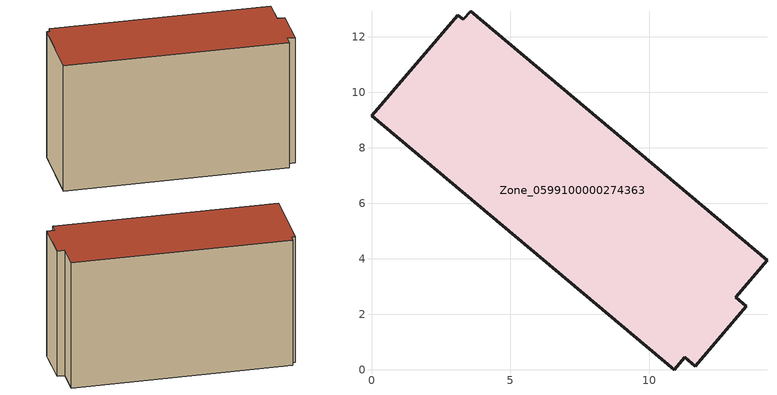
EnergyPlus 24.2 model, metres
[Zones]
Zone_0599100000274363
 floor ground (C_G): 13.12,2.62 13.5,2.3 11.66,0.13 11.29,0.45 10.91,0 0,9.16 3.11,12.78 3.3,12.63 3.58,12.93 14.25,3.96 z0
 wall outside (C_F): 3.11,12.78 0,9.16 10.91,0 11.29,0.45 11.66,0.13 13.5,2.3 13.12,2.62 14.25,3.96 3.58,12.93 3.3,12.63 3.11,12.78 z0:8.58
 roof outside (C_R): 3.3,12.63 3.11,12.78 0,9.16 10.91,0 11.29,0.45 11.66,0.13 13.5,2.3 13.12,2.62 14.25,3.96 3.58,12.93 z8.58
[BUILDING]
Pand.0599100000274363: North Axis=0; Terrain=City; Loads Convergence Tolerance Value=0.04; Temperature Convergence Tolerance Value=0.4; Solar Distribution=FullExterior; Maximum Number of Warmup Days=25; Minimum Number of Warmup Days=1
[Site:Location]
Rotterdam.The.Hague.AP_ZH_NLD Design_Conditions: Latitude=51.96; Longitude=4.45; Time Zone=1; Elevation=-4.5
[SITE:GROUNDTEMPERATURE:BUILDINGSURFACE]
18, 18, 18, 18, 18, 18, 18, 18, 18, 18, 18, 18
[MATERIAL] Thermal Absorptance=0.9; Solar Absorptance=0.7; Visible Absorptance=0.7
Name | Roughness | Thickness | Conductivity | Density | Specific Heat
G.TI.1946 | MediumSmooth | 0.15 | 1 | 540 | 1210
F.TI.1946 | Rough | 0.3 | 0.857143 | 1920 | 840
R.TI.1946 | MediumRough | 0.2 | 0.1 | 1500 | 1000
[CONSTRUCTION]
C_G: G.TI.1946
C_F: F.TI.1946
C_R: R.TI.1946
[ZONE]
Zone_0599100000274363: Type=1; Multiplier=1; Ceiling Height=Autocalculate; Volume=Autocalculate; Floor Area=autocalculate; Part of Total Floor Area=Yes
[ZONEINFILTRATION:DESIGNFLOWRATE]
Infil_Zone_0599100000274363: Zone or ZoneList or Space or SpaceList=Zone_0599100000274363; Schedule=AlwaysOn; Design Flow Rate Calculation Method=Flow/Area; Flow Rate per Floor Area=0.003; Constant Term Coefficient=1; Temperature Term Coefficient=0; Velocity Term Coefficient=0; Velocity Squared Term Coefficient=0
[HVACTEMPLATE:ZONE:IDEALLOADSAIRSYSTEM]
Zone_0599100000274363: Maximum Heating Supply Air Temperature=50; Minimum Cooling Supply Air Temperature=13; Maximum Heating Supply Air Humidity Ratio=0.0156; Minimum Cooling Supply Air Humidity Ratio=0.0077; Heating Limit=NoLimit; Cooling Limit=NoLimit; Dehumidification Control Type=ConstantSensibleHeatRatio; Cooling Sensible Heat Ratio=0.7; Dehumidification Setpoint=60; Humidification Control Type=None; Humidification Setpoint=30; Outdoor Air Method=None; Outdoor Air Flow Rate per Person=0.00944; Outdoor Air Flow Rate per Zone Floor Area=0; Outdoor Air Flow Rate per Zone=0; Demand Controlled Ventilation Type=None; Outdoor Air Economizer Type=NoEconomizer; Heat Recovery Type=None; Sensible Heat Recovery Effectiveness=0.7; Latent Heat Recovery Effectiveness=0.65
[ZONECONTROL:THERMOSTAT]
ThermostatControl_Zone_0599100000274363: Zone or ZoneList=Zone_0599100000274363; Control Type Schedule=DualSetpointControlType; Control 1=Thermostat_Zone_0599100000274363; Temperature Difference Between Cutout And Setpoint=0
[THERMOSTATSETPOINT:DUALSETPOINT]
Thermostat_Zone_0599100000274363: Heating Setpoint Temperature Schedule=HeatingSetpoint_Zone_0599100000274363; Cooling Setpoint Temperature Schedule=CoolingSetpoint_Zone_0599100000274363
[SCHEDULE:COMPACT]
HeatingSetpoint_Zone_0599100000274363: Through: 12/31, For: AllDays, Until: 24:00, 21
CoolingSetpoint_Zone_0599100000274363: Through: 12/31, For: AllDays, Until: 24:00, 24
DualSetpointControlType: Through: 12/31, For: AllDays, Until: 24:00, 4
AlwaysOn: Through: 12/31, For: AllDays, Until: 24:00, 1
